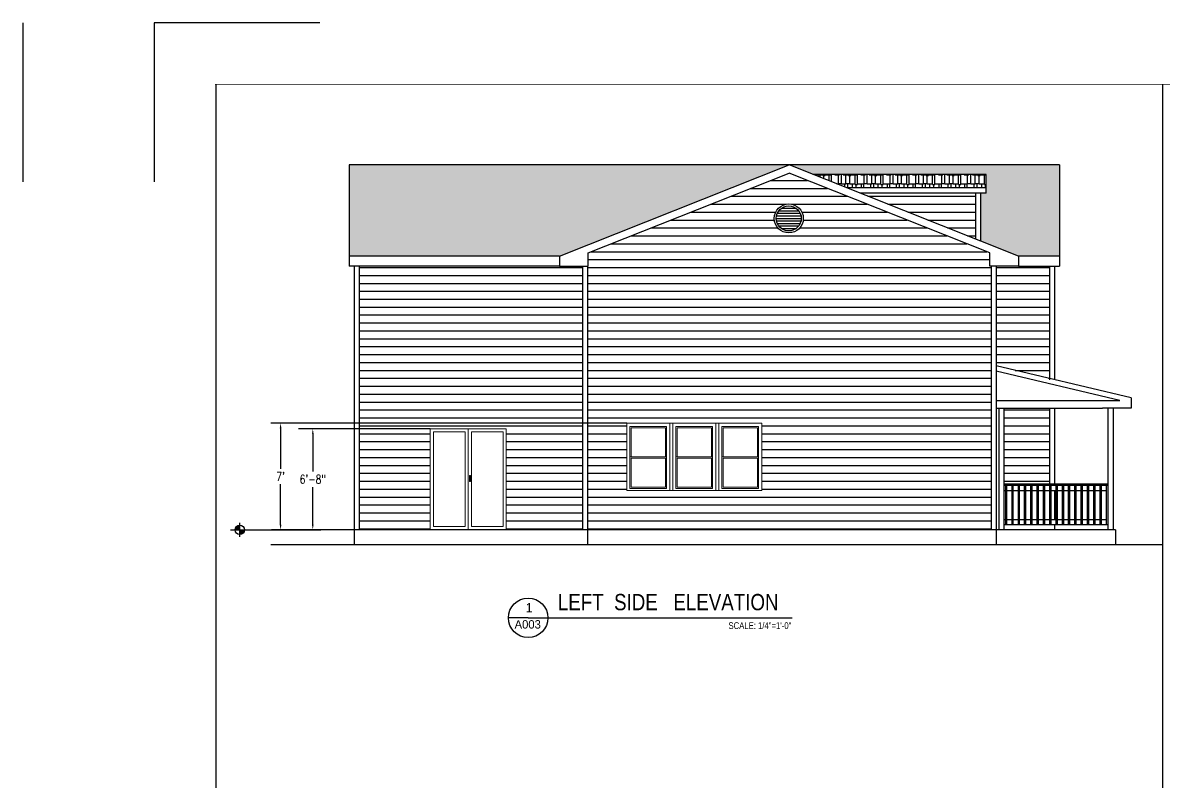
# Model space of a CAD drawing. Header units: inches. Extents: x 26998 to 46838, y -509 to 4343.
# Drawn here: x 34394 to 35294, y 3741 to 4340 of the extents above; entities that cross this region are included whole.
import ezdxf

# ---------------------------------------------------------------- set-up
doc = ezdxf.new("R2010")
doc.units = ezdxf.units.IN
doc.header["$LTSCALE"] = 0.5
doc.header["$MEASUREMENT"] = 0
doc.linetypes.add('DASHED', pattern=[0.75, 0.5, -0.25])
doc.layers.get('Defpoints').update_dxf_attribs({"color": 140})
doc.layers.add('A-Glaz', color=51, linetype='Continuous', lineweight=25)
doc.layers.add('NOTES', color=7, linetype='Continuous')
doc.layers.add('Title Block', color=7, linetype='Continuous')
doc.styles.add('ARCH', font='arch.shx')
doc.styles.add('HS-DESIGN-TTLB', font='GOTHIC.TTF')
doc.styles.get("Standard").update_dxf_attribs({"font": 'romans.shx', "width": 0.75})
doc.dimstyles.new('STANDARD$0', dxfattribs={"dimscale": 0, "dimtxt": 3, "dimasz": 4, "dimexe": 4, "dimexo": 4, "dimgap": 1, "dimtad": 1, "dimdec": 0, "dimzin": 1, "dimdsep": 46, "dimlunit": 4, "dimtxsty": 'Standard', "dimblk1": 'OBLIQUE', "dimblk2": 'OBLIQUE', "dimsah": 1, "dimcen": 0, "dimdle": 2, "dimclrd": 8, "dimclre": 8, "dimclrt": 256, "dimadec": 5, "dimazin": 0, "dimtfac": 1, "dimtdec": 0, "dimtix": 1, "dimtmove": 2, "dimatfit": 3, "dimldrblk": 'OBLIQUE', "dimfxl": 1, "dimtolj": 1, "dimtzin": 3, "dimarcsym": 0})
pattern_1 = [(0, (24610.117, 2809.0696), (15.3, 7.2), [3.6, -3, 4.2, -1.8, 5.4, -2.4]), (0, (24613.717, 2809.3696), (15.3, 7.2), [3, -11.4, 2.4, -3.6]), (0, (24620.917, 2808.6196), (15.3, 7.2), [1.8, -18.6]), (90, (24610.117, 2809.0696), (-5.1, 7.2), [6.9, -21.9]), (90, (24613.717, 2809.0696), (-5.1, 7.2), [6.75, -22.05]), (90, (24616.717, 2809.0696), (-5.1, 7.2), [6.3, -22.5]), (90, (24620.917, 2808.6196), (-5.1, 7.2), [6.9, -21.9]), (90, (24622.717, 2808.6196), (-5.1, 7.2), [6.9, -21.9]), (90, (24628.117, 2809.0696), (-5.1, 7.2), [6.6, -22.2])]
pattern_2 = [(180, (26462.802, 2797.0696), (-4e-16, -6.25), [])]

# ---------------------------------------------------------------- blocks, each defined once
blk = doc.blocks.new('*D1153')
at = {"layer": 'Defpoints', "color": 0, "transparency": 16777216}
for p in [(34626.78, 4019.75), (34622.52, 3940.07), (34626.78, 3940.07)]:
    blk.add_point(p, dxfattribs=at)
at = {"layer": 'Title Block', "color": 3, "lineweight": -2, "transparency": 16777216}
for p, q in [((34624.78, 4019.75), (34620.52, 4019.75)), ((34622.52, 4015.75), (34622.52, 3986.08)), ((34622.52, 3944.07), (34622.52, 3973.74)), ((34624.78, 3940.07), (34620.52, 3940.07))]:
    blk.add_line(p, q, dxfattribs=at)
at = {"layer": 'Title Block', "color": 3, "transparency": 16777216}
for points in [[(34621.85, 4015.75), (34623.19, 4015.75), (34622.52, 4019.75)], [(34621.85, 3944.07), (34623.19, 3944.07), (34622.52, 3940.07)]]:
    blk.add_solid(points, dxfattribs=at)
at = {"layer": 'Title Block', "color": 3, "transparency": 16777216, "insert": (34622.52, 3979.91), "char_height": 7, "attachment_point": 5}
blk.add_mtext('\\A1;6\'-8"', dxfattribs=at)
blk = doc.blocks.new('*D1154')
at = {"layer": 'Defpoints', "color": 0, "transparency": 16777216}
for p in [(34598.52, 4024.07), (34597.1, 3940.07), (34598.52, 3940.07)]:
    blk.add_point(p, dxfattribs=at)
at = {"layer": 'Title Block', "color": 3, "lineweight": -2, "transparency": 16777216}
for p, q in [((34596.52, 4024.07), (34595.1, 4024.07)), ((34597.1, 4020.07), (34597.1, 3988.24)), ((34597.1, 3944.07), (34597.1, 3975.9)), ((34596.52, 3940.07), (34595.1, 3940.07))]:
    blk.add_line(p, q, dxfattribs=at)
at = {"layer": 'Title Block', "color": 3, "transparency": 16777216}
for points in [[(34596.43, 4020.07), (34597.77, 4020.07), (34597.1, 4024.07)], [(34596.43, 3944.07), (34597.77, 3944.07), (34597.1, 3940.07)]]:
    blk.add_solid(points, dxfattribs=at)
at = {"layer": 'Title Block', "color": 3, "transparency": 16777216, "insert": (34597.1, 3982.07), "char_height": 7, "attachment_point": 5}
blk.add_mtext("\\A1;7'", dxfattribs=at)

msp = doc.modelspace()

# ---------------------------------------------------------------- hatches: boundary and pattern name
h = msp.add_hatch()
h.set_pattern_fill('AR-RSHKE', color=15, scale=0.6)
h.set_pattern_definition(pattern_1)
h.paths.add_polyline_path([(34998.3107991, 4228.0707484), (34651.2107991, 4228.0707484), (34651.2107991, 4156.0707484), (34817.2107991, 4156.0707484)])
h.paths.add_polyline_path([(35211.8107991, 4228.0707484), (34998.3107991, 4228.0707484), (35017.6736699, 4220.372644), (35153.7687614, 4220.372644), (35153.7687614, 4205.6984318), (35149.7687614, 4205.6984318), (35149.7687614, 4167.8555453), (35179.4107991, 4156.0707484), (35211.8107991, 4156.0707484)])
h = msp.add_hatch()
h.set_pattern_fill('AR-RSHKE', color=15, scale=0.6)
h.set_pattern_definition(pattern_1)
h.paths.add_polyline_path([(35153.7687614, 4220.372644), (35017.6736699, 4220.372644), (35044.0840866, 4209.872644), (35153.7687614, 4209.872644)])
h = msp.add_hatch()
h.set_pattern_fill('ANSI31', color=256, scale=16, angle=135)
h.set_pattern_definition([(180, (21923.861, -2374.1536), (-2e-16, -2), [])])
h.paths.add_polyline_path([(35007.9668205, 4185.8099975, 1), (34988.2574562, 4185.8099975, 1)])
at = {"layer": 'Title Block', "linetype": 'DASHED'}
h = msp.add_hatch(dxfattribs=at)
h.set_pattern_fill('ANSI31', color=253, scale=50, angle=135)
h.set_pattern_definition(pattern_2)
h.paths.add_polyline_path([(35157.8107991, 4148.0707484), (35156.7820723, 4148.0707484), (35156.7820723, 4158.6104624), (34998.3107991, 4221.6139504), (34839.839526, 4158.6104624), (34839.839526, 4148.0707484), (34839.2107991, 4148.0707484), (34839.2107991, 3940.0707484), (35157.8107991, 3940.0707484)])
h.paths.add_polyline_path([(34976.8107991, 4024.0707484), (34976.8107991, 3971.0707484), (34870.2107991, 3971.0707484), (34870.2107991, 4024.0707484)], flags=16)
h.paths.add_polyline_path([(34974.3107991, 4021.5707484), (34974.3107991, 3997.5707484), (34974.3107991, 3972.5707484), (34945.3107991, 3972.5707484), (34945.3107991, 3997.5707484), (34945.3107991, 4021.5707484)], flags=0)
h.paths.add_polyline_path([(34973.3107991, 4020.5707484), (34973.3107991, 3997.5707484), (34946.3107991, 3997.5707484), (34946.3107991, 4020.5707484)], flags=0)
h.paths.add_polyline_path([(34973.3107991, 3996.5707484), (34973.3107991, 3973.5707484), (34946.3107991, 3973.5707484), (34946.3107991, 3996.5707484)], flags=0)
h.paths.add_polyline_path([(34938.0107991, 4021.5707484), (34938.0107991, 3997.5707484), (34938.0107991, 3972.5707484), (34909.0107991, 3972.5707484), (34909.0107991, 3997.5707484), (34909.0107991, 4021.5707484)], flags=0)
h.paths.add_polyline_path([(34937.0107991, 4020.5707484), (34937.0107991, 3997.5707484), (34910.0107991, 3997.5707484), (34910.0107991, 4020.5707484)], flags=0)
h.paths.add_polyline_path([(34937.0107991, 3996.5707484), (34937.0107991, 3973.5707484), (34910.0107991, 3973.5707484), (34910.0107991, 3996.5707484)], flags=0)
h.paths.add_polyline_path([(34986.6574562, 4185.8099975, -1), (35009.5668205, 4185.8099975, -1)], flags=16)
h.paths.add_polyline_path([(34988.2574562, 4185.8099975, -1), (35007.9668205, 4185.8099975, -1)], flags=0)
h.paths.add_polyline_path([(34901.7107991, 4021.5707484), (34901.7107991, 3997.5707484), (34901.7107991, 3972.5707484), (34872.7107991, 3972.5707484), (34872.7107991, 3997.5707484), (34872.7107991, 4021.5707484)], flags=0)
h.paths.add_polyline_path([(34900.7107991, 4020.5707484), (34900.7107991, 3997.5707484), (34873.7107991, 3997.5707484), (34873.7107991, 4020.5707484)], flags=0)
h.paths.add_polyline_path([(34900.7107991, 3996.5707484), (34900.7107991, 3973.5707484), (34873.7107991, 3973.5707484), (34873.7107991, 3996.5707484)], flags=0)
h = msp.add_hatch(dxfattribs=at)
h.set_pattern_fill('ANSI31', color=253, scale=50, angle=135)
h.set_pattern_definition(pattern_2)
h.paths.add_polyline_path([(34715.2107991, 4019.7483682), (34745.2107991, 4019.7483682), (34775.2107991, 4019.7483682), (34775.2107991, 3940.0707484), (34835.2107991, 3940.0707484), (34835.2107991, 4148.0707484), (34817.2107991, 4148.0707484), (34659.2107991, 4148.0707484), (34659.2107991, 3940.0707484), (34715.2107991, 3940.0707484)])
h.paths.add_polyline_path([(35145.7687614, 4205.6984318), (35054.5833899, 4205.6984318), (35145.7687614, 4169.4458269)])
h.paths.add_polyline_path([(35203.8107991, 4148.0707484), (35179.4107991, 4148.0707484), (35161.8107991, 4148.0707484), (35161.8107991, 4069.3779507), (35203.8107991, 4059.3882656)])
h.paths.add_polyline_path([(35203.8107991, 4036.0707484), (35167.8766749, 4036.0707484), (35167.8766749, 3976.0707484), (35203.8107991, 3976.0707484)])

# ---------------------------------------------------------------- linework, layer by layer
for p, q in [((35211.8107991, 4228.0707484), (34651.2107991, 4228.0707484)), ((34651.2107991, 4228.0707484), (34651.2107991, 4148.0707484)), ((34817.2107991, 4156.0707484), (34998.3107991, 4228.0707484)), ((35179.4107991, 4156.0707484), (34998.3107991, 4228.0707484)), ((35211.8107991, 4228.0707484), (35211.8107991, 4148.0707484)), ((34839.839526, 4158.6104624), (34998.3107991, 4221.6139504)), ((35156.7820723, 4158.6104624), (34998.3107991, 4221.6139504)), ((35153.7687614, 4220.372644), (35017.6736699, 4220.372644)), ((35149.7687614, 4220.372644), (35153.6567225, 4220.372644)), ((35153.7687614, 4205.6984318), (35153.7687614, 4220.372644)), ((35153.7687614, 4209.872644), (35044.0840866, 4209.872644)), ((35153.7687614, 4205.6984318), (35054.5833899, 4205.6984318)), ((35145.7687614, 4169.4458269), (35145.7687614, 4205.6984318)), ((35149.7687614, 4167.8555453), (35149.7687614, 4205.6984318)), ((34817.2107991, 4156.0707484), (34651.2107991, 4156.0707484)), ((34817.2107991, 4156.0707484), (34817.2107991, 4148.0707484)), ((34839.839526, 4148.0707484), (34839.839526, 4158.6104624)), ((35156.7820723, 4148.0707484), (35156.7820723, 4158.6104624)), ((35211.8107991, 4156.0707484), (35179.4107991, 4156.0707484)), ((35179.4107991, 4156.0707484), (35179.4107991, 4148.0707484)), ((34817.2107991, 4148.0707484), (34651.2107991, 4148.0707484)), ((34655.2107991, 4148.0707484), (34655.2107991, 3928.0707484)), ((34659.2107991, 4148.0707484), (34659.2107991, 3940.0707484)), ((34817.2107991, 4148.0707484), (34839.839526, 4148.0707484)), ((34835.2107991, 4148.0707484), (34835.2107991, 3940.0707484)), ((34839.2107991, 4148.0707484), (34839.2107991, 3928.0707484)), ((35179.4107991, 4148.0707484), (35156.7820723, 4148.0707484)), ((35157.8107991, 4148.0707484), (35157.8107991, 3940.0707484)), ((35161.8107991, 4148.0707484), (35161.8107991, 3928.0707484)), ((35179.4107991, 4148.0707484), (35211.8107991, 4148.0707484)), ((35203.8107991, 4148.0707484), (35203.8107991, 4058.436867)), ((35207.8107991, 4148.0707484), (35207.8107991, 4058.436867)), ((35268.2107991, 4044.0707484), (35161.8107991, 4069.3779507)), ((35259.3329704, 4042.0707484), (35161.8107991, 4065.2663623)), ((35268.2107991, 4044.0707484), (35268.2107991, 4036.0707484)), ((35268.2107991, 4044.0707484), (35268.2107991, 4036.0707484)), ((35161.8107991, 4042.0707484), (35259.3329704, 4042.0707484)), ((35161.8107991, 4036.0707484), (35245.5820723, 4036.0707484)), ((35163.8107991, 4036.0707484), (35163.8107991, 3940.0707484)), ((35167.8766749, 4036.0707484), (35167.8766749, 3940.0707484)), ((35203.8107991, 4036.0707484), (35203.8107991, 3976.0707484)), ((35207.8107991, 4036.0707484), (35207.8107991, 3976.0707484)), ((35268.2107991, 4036.0707484), (35245.5820723, 4036.0707484)), ((35249.8766749, 4036.0707484), (35249.8766749, 3940.0707484)), ((35253.9425506, 4036.0707484), (35253.9425506, 3940.0707484)), ((34870.2107991, 4024.0707484), (34589.4285618, 4024.0707484)), ((34715.2107991, 4019.7483682), (34611.3151703, 4019.7483682)), ((35249.8766749, 3976.0707484), (35167.8766749, 3976.0707484)), ((35249.8766749, 3975.0707484), (35167.8766749, 3975.0707484)), ((35169.2766749, 3944.0707484), (35169.2766749, 3975.0707484)), ((35170.2766749, 3944.0707484), (35170.2766749, 3975.0707484)), ((35174.2766749, 3944.0707484), (35174.2766749, 3975.0707484)), ((35174.2766749, 3944.0707484), (35174.2766749, 3975.0707484)), ((35175.2766749, 3944.0707484), (35175.2766749, 3975.0707484)), ((35175.2766749, 3944.0707484), (35175.2766749, 3975.0707484)), ((35179.2766749, 3944.0707484), (35179.2766749, 3975.0707484)), ((35179.2766749, 3944.0707484), (35179.2766749, 3975.0707484)), ((35180.2766749, 3944.0707484), (35180.2766749, 3975.0707484)), ((35180.2766749, 3944.0707484), (35180.2766749, 3975.0707484)), ((35184.0766749, 3944.0707484), (35184.0766749, 3975.0707484)), ((35185.0766749, 3944.0707484), (35185.0766749, 3975.0707484)), ((35189.0766749, 3944.0707484), (35189.0766749, 3975.0707484)), ((35190.0766749, 3944.0707484), (35190.0766749, 3975.0707484)), ((35194.0766749, 3944.0707484), (35194.0766749, 3975.0707484)), ((35195.0766749, 3944.0707484), (35195.0766749, 3975.0707484)), ((35199.0766749, 3944.0707484), (35199.0766749, 3975.0707484)), ((35200.0766749, 3944.0707484), (35200.0766749, 3975.0707484)), ((35204.0766749, 3944.0707484), (35204.0766749, 3975.0707484)), ((35205.0766749, 3944.0707484), (35205.0766749, 3975.0707484)), ((35209.0766749, 3944.0707484), (35209.0766749, 3975.0707484)), ((35209.0766749, 3944.0707484), (35209.0766749, 3975.0707484)), ((35210.0766749, 3944.0707484), (35210.0766749, 3975.0707484)), ((35210.0766749, 3944.0707484), (35210.0766749, 3975.0707484)), ((35214.0766749, 3944.0707484), (35214.0766749, 3975.0707484)), ((35214.0766749, 3944.0707484), (35214.0766749, 3975.0707484)), ((35215.0766749, 3944.0707484), (35215.0766749, 3975.0707484)), ((35215.0766749, 3944.0707484), (35215.0766749, 3975.0707484)), ((35218.8766749, 3944.0707484), (35218.8766749, 3975.0707484)), ((35219.8766749, 3944.0707484), (35219.8766749, 3975.0707484)), ((35223.8766749, 3944.0707484), (35223.8766749, 3975.0707484)), ((35224.8766749, 3944.0707484), (35224.8766749, 3975.0707484)), ((35228.8766749, 3944.0707484), (35228.8766749, 3975.0707484)), ((35229.8766749, 3944.0707484), (35229.8766749, 3975.0707484)), ((35233.8766749, 3944.0707484), (35233.8766749, 3975.0707484)), ((35234.8766749, 3944.0707484), (35234.8766749, 3975.0707484)), ((35238.8766749, 3944.0707484), (35238.8766749, 3975.0707484)), ((35239.8766749, 3944.0707484), (35239.8766749, 3975.0707484)), ((35243.8766749, 3944.0707484), (35243.8766749, 3975.0707484)), ((35244.8766749, 3944.0707484), (35244.8766749, 3975.0707484)), ((35248.8766749, 3944.0707484), (35248.8766749, 3975.0707484)), ((35167.8766749, 3971.0707484), (35169.2766749, 3971.0707484)), ((35170.2766749, 3971.0707484), (35174.2766749, 3971.0707484)), ((35175.2766749, 3971.0707484), (35179.2766749, 3971.0707484)), ((35175.2766749, 3971.0707484), (35179.2766749, 3971.0707484)), ((35180.2766749, 3971.0707484), (35184.2766749, 3971.0707484)), ((35180.2766749, 3971.0707484), (35184.2766749, 3971.0707484)), ((35185.0766749, 3971.0707484), (35189.0766749, 3971.0707484)), ((35190.0766749, 3971.0707484), (35194.0766749, 3971.0707484)), ((35195.0766749, 3971.0707484), (35199.0766749, 3971.0707484)), ((35200.0766749, 3971.0707484), (35204.0766749, 3971.0707484)), ((35205.0766749, 3971.0707484), (35209.0766749, 3971.0707484)), ((35207.8107991, 3971.0707484), (35207.8107991, 3948.0707484)), ((35210.0766749, 3971.0707484), (35214.0766749, 3971.0707484)), ((35210.0766749, 3971.0707484), (35214.0766749, 3971.0707484)), ((35215.0766749, 3971.0707484), (35219.0766749, 3971.0707484)), ((35215.0766749, 3971.0707484), (35219.0766749, 3971.0707484)), ((35219.8766749, 3971.0707484), (35223.8766749, 3971.0707484)), ((35224.8766749, 3971.0707484), (35228.8766749, 3971.0707484)), ((35229.8766749, 3971.0707484), (35233.8766749, 3971.0707484)), ((35234.8766749, 3971.0707484), (35238.8766749, 3971.0707484)), ((35239.8766749, 3971.0707484), (35243.8766749, 3971.0707484)), ((35244.8766749, 3971.0707484), (35248.8766749, 3971.0707484)), ((35167.8766749, 3948.0707484), (35169.2766749, 3948.0707484)), ((35170.2766749, 3948.0707484), (35174.2766749, 3948.0707484)), ((35175.2766749, 3948.0707484), (35179.2766749, 3948.0707484)), ((35175.2766749, 3948.0707484), (35179.2766749, 3948.0707484)), ((35180.2766749, 3948.0707484), (35184.2766749, 3948.0707484)), ((35180.2766749, 3948.0707484), (35184.2766749, 3948.0707484)), ((35185.0766749, 3948.0707484), (35189.0766749, 3948.0707484)), ((35190.0766749, 3948.0707484), (35194.0766749, 3948.0707484)), ((35195.0766749, 3948.0707484), (35199.0766749, 3948.0707484)), ((35200.0766749, 3948.0707484), (35204.0766749, 3948.0707484)), ((35205.0766749, 3948.0707484), (35209.0766749, 3948.0707484)), ((35210.0766749, 3948.0707484), (35214.0766749, 3948.0707484)), ((35210.0766749, 3948.0707484), (35214.0766749, 3948.0707484)), ((35215.0766749, 3948.0707484), (35219.0766749, 3948.0707484)), ((35215.0766749, 3948.0707484), (35219.0766749, 3948.0707484)), ((35219.8766749, 3948.0707484), (35223.8766749, 3948.0707484)), ((35224.8766749, 3948.0707484), (35228.8766749, 3948.0707484)), ((35229.8766749, 3948.0707484), (35233.8766749, 3948.0707484)), ((35234.8766749, 3948.0707484), (35238.8766749, 3948.0707484)), ((35239.8766749, 3948.0707484), (35243.8766749, 3948.0707484)), ((35244.8766749, 3948.0707484), (35248.8766749, 3948.0707484)), ((34655.2107991, 3940.0707484), (34589.8284737, 3940.0707484)), ((35255.8107991, 3940.0707484), (34655.2107991, 3940.0707484)), ((35167.8766749, 3944.0707484), (35249.8766749, 3944.0707484)), ((35207.8107991, 3944.0707484), (35207.8107991, 3940.0707484)), ((35255.8107991, 3940.0707484), (35255.8107991, 3928.0707484)), ((35293.0130453, 3928.0707484), (34589.4504946, 3928.0707484)), ((34792.4733932, 3870.4795961), (34776.8430047, 3870.4795961)), ((34792.4733932, 3870.4795961), (34776.8430047, 3870.4795961)), ((34792.4733932, 3870.4795961), (35000.6695597, 3870.4795961)), ((34792.4733932, 3870.4795961), (35000.6695597, 3870.4795961))]:
    msp.add_line(p, q)
msp.add_lwpolyline([(34545.483428, 4291.6919129, 0.5, 0.5, 0), (36040.5426627, 4291.6919129, 0, 0, 0), (36040.5426627, 3165.2426914, 0.5, 0.5, 0), (34545.483428, 3165.2426914, 0.5, 0.5, 0)], format="xyseb")
at = {"const_width": 0.5}
msp.add_lwpolyline([(34545.883428, 3165.2426914), (34545.883428, 4291.6919129)], dxfattribs=at)
msp.add_lwpolyline([(34545.883428, 3165.2426914), (34545.883428, 4291.6919129)], dxfattribs=at)
for centre, radius in [((34998.1121384, 4185.8099975), 11.4546822), ((34998.1121384, 4185.8099975), 9.8546822), ((34792.4733932, 3870.4795961), 15.6303885), ((34792.4733932, 3870.4795961), 15.6303885)]:
    msp.add_circle(centre, radius)
at = {"layer": 'A-Glaz', "lineweight": 9}
for p, q in [((34715.2107991, 4019.7483682), (34715.2107991, 3940.0707484)), ((34745.2107991, 4019.7483682), (34715.2107991, 4019.7483682)), ((34715.2107991, 4019.7483682), (34745.2107991, 4019.7483682)), ((34715.2107991, 3940.0707484), (34715.2107991, 4019.7483682)), ((34742.7107991, 4017.2483682), (34717.7107991, 4017.2483682)), ((34717.7107991, 3980.5582638), (34717.7107991, 4017.2483682)), ((34742.7107991, 3980.5582638), (34742.7107991, 4017.2483682)), ((34745.2107991, 4019.7483682), (34745.2107991, 3940.0707484)), ((34745.2107991, 3940.0707484), (34745.2107991, 4019.7483682)), ((34745.2107991, 3940.0707484), (34745.2107991, 4019.7483682)), ((34745.2107991, 4019.7483682), (34745.2107991, 3940.0707484)), ((34745.2107991, 4019.7483682), (34745.2107991, 3940.0707484)), ((34745.2107991, 3940.0707484), (34745.2107991, 4019.7483682)), ((34745.2107991, 3940.0707484), (34745.2107991, 4019.7483682)), ((34745.2107991, 4019.7483682), (34775.2107991, 4019.7483682)), ((34775.2107991, 4019.7483682), (34745.2107991, 4019.7483682)), ((34745.2107991, 4019.7483682), (34745.2107991, 3940.0707484)), ((34747.7107991, 4017.2483682), (34772.7107991, 4017.2483682)), ((34747.7107991, 3980.5582638), (34747.7107991, 4017.2483682)), ((34772.7107991, 3980.5582638), (34772.7107991, 4017.2483682)), ((34775.2107991, 4019.7483682), (34775.2107991, 3940.0707484)), ((34775.2107991, 3940.0707484), (34775.2107991, 4019.7483682)), ((34904.2107991, 4024.0707484), (34870.2107991, 4024.0707484)), ((34870.2107991, 4024.0707484), (34904.2107991, 4024.0707484)), ((34870.2107991, 4024.0707484), (34904.2107991, 4024.0707484)), ((34870.2107991, 3971.0707484), (34870.2107991, 4024.0707484)), ((34870.2107991, 4024.0707484), (34976.8107991, 4024.0707484)), ((34870.2107991, 4024.0707484), (34976.8107991, 4024.0707484)), ((34870.2107991, 3971.0707484), (34870.2107991, 4024.0707484)), ((34870.2107991, 4024.0707484), (34976.8107991, 4024.0707484)), ((34870.2107991, 3971.0707484), (34870.2107991, 4024.0707484)), ((34870.2107991, 4024.0707484), (34870.2107991, 3971.0707484)), ((34976.8107991, 4024.0707484), (34870.2107991, 4024.0707484)), ((34901.7107991, 4021.5707484), (34872.7107991, 4021.5707484)), ((34872.7107991, 3997.5707484), (34872.7107991, 4021.5707484)), ((34873.7107991, 4020.5707484), (34873.7107991, 3997.5707484)), ((34873.7107991, 4020.5707484), (34900.7107991, 4020.5707484)), ((34900.7107991, 4020.5707484), (34900.7107991, 3997.5707484)), ((34901.7107991, 3997.5707484), (34901.7107991, 4021.5707484)), ((34904.2107991, 4024.0707484), (34904.2107991, 3971.0707484)), ((34940.5107991, 4024.0707484), (34906.5107991, 4024.0707484)), ((34906.5107991, 4024.0707484), (34940.5107991, 4024.0707484)), ((34906.5107991, 4024.0707484), (34940.5107991, 4024.0707484)), ((34906.5107991, 3971.0707484), (34906.5107991, 4024.0707484)), ((34938.0107991, 4021.5707484), (34909.0107991, 4021.5707484)), ((34909.0107991, 3997.5707484), (34909.0107991, 4021.5707484)), ((34910.0107991, 4020.5707484), (34910.0107991, 3997.5707484)), ((34910.0107991, 4020.5707484), (34937.0107991, 4020.5707484)), ((34937.0107991, 4020.5707484), (34937.0107991, 3997.5707484)), ((34938.0107991, 3997.5707484), (34938.0107991, 4021.5707484)), ((34940.5107991, 4024.0707484), (34940.5107991, 3971.0707484)), ((34976.8107991, 4024.0707484), (34942.8107991, 4024.0707484)), ((34942.8107991, 4024.0707484), (34976.8107991, 4024.0707484)), ((34942.8107991, 4024.0707484), (34976.8107991, 4024.0707484)), ((34942.8107991, 3971.0707484), (34942.8107991, 4024.0707484)), ((34974.3107991, 4021.5707484), (34945.3107991, 4021.5707484)), ((34945.3107991, 3997.5707484), (34945.3107991, 4021.5707484)), ((34946.3107991, 4020.5707484), (34946.3107991, 3997.5707484)), ((34946.3107991, 4020.5707484), (34973.3107991, 4020.5707484)), ((34973.3107991, 4020.5707484), (34973.3107991, 3997.5707484)), ((34974.3107991, 3997.5707484), (34974.3107991, 4021.5707484)), ((34976.8107991, 4024.0707484), (34976.8107991, 3971.0707484)), ((34976.8107991, 4024.0707484), (34976.8107991, 3971.0707484)), ((34976.8107991, 4024.0707484), (34976.8107991, 3971.0707484)), ((34976.8107991, 3971.0707484), (34976.8107991, 4024.0707484)), ((34872.7107991, 3997.5707484), (34872.7107991, 3972.5707484)), ((34872.7107991, 3997.5707484), (34901.7107991, 3997.5707484)), ((34873.7107991, 3996.5707484), (34873.7107991, 3973.5707484)), ((34873.7107991, 3996.5707484), (34900.7107991, 3996.5707484)), ((34900.7107991, 3973.5707484), (34900.7107991, 3996.5707484)), ((34901.7107991, 3972.5707484), (34901.7107991, 3997.5707484)), ((34909.0107991, 3997.5707484), (34909.0107991, 3972.5707484)), ((34909.0107991, 3997.5707484), (34938.0107991, 3997.5707484)), ((34910.0107991, 3996.5707484), (34910.0107991, 3973.5707484)), ((34910.0107991, 3996.5707484), (34937.0107991, 3996.5707484)), ((34937.0107991, 3973.5707484), (34937.0107991, 3996.5707484)), ((34938.0107991, 3972.5707484), (34938.0107991, 3997.5707484)), ((34945.3107991, 3997.5707484), (34945.3107991, 3972.5707484)), ((34945.3107991, 3997.5707484), (34974.3107991, 3997.5707484)), ((34946.3107991, 3996.5707484), (34946.3107991, 3973.5707484)), ((34946.3107991, 3996.5707484), (34973.3107991, 3996.5707484)), ((34973.3107991, 3973.5707484), (34973.3107991, 3996.5707484)), ((34974.3107991, 3972.5707484), (34974.3107991, 3997.5707484)), ((34717.7107991, 3980.5582638), (34717.7107991, 3942.5707484)), ((34742.7107991, 3942.5707484), (34742.7107991, 3980.5582638)), ((34747.7107991, 3942.5707484), (34747.7107991, 3980.5582638)), ((34772.7107991, 3980.5582638), (34772.7107991, 3942.5707484)), ((34872.7107991, 3972.5707484), (34901.7107991, 3972.5707484)), ((34873.7107991, 3973.5707484), (34900.7107991, 3973.5707484)), ((34909.0107991, 3972.5707484), (34938.0107991, 3972.5707484)), ((34910.0107991, 3973.5707484), (34937.0107991, 3973.5707484)), ((34945.3107991, 3972.5707484), (34974.3107991, 3972.5707484)), ((34946.3107991, 3973.5707484), (34973.3107991, 3973.5707484)), ((34870.2107991, 3971.0707484), (34904.2107991, 3971.0707484)), ((34904.2107991, 3971.0707484), (34870.2107991, 3971.0707484)), ((34870.2107991, 3971.0707484), (34904.2107991, 3971.0707484)), ((34904.2107991, 3971.0707484), (34870.2107991, 3971.0707484)), ((34976.8107991, 3971.0707484), (34870.2107991, 3971.0707484)), ((34976.8107991, 3971.0707484), (34870.2107991, 3971.0707484)), ((34976.8107991, 3971.0707484), (34870.2107991, 3971.0707484)), ((34870.2107991, 3971.0707484), (34976.8107991, 3971.0707484)), ((34906.5107991, 3971.0707484), (34940.5107991, 3971.0707484)), ((34940.5107991, 3971.0707484), (34906.5107991, 3971.0707484)), ((34906.5107991, 3971.0707484), (34940.5107991, 3971.0707484)), ((34940.5107991, 3971.0707484), (34906.5107991, 3971.0707484)), ((34942.8107991, 3971.0707484), (34976.8107991, 3971.0707484)), ((34976.8107991, 3971.0707484), (34942.8107991, 3971.0707484)), ((34942.8107991, 3971.0707484), (34976.8107991, 3971.0707484)), ((34976.8107991, 3971.0707484), (34942.8107991, 3971.0707484)), ((34715.2107991, 3940.0707484), (34745.2107991, 3940.0707484)), ((34745.2107991, 3940.0707484), (34715.2107991, 3940.0707484)), ((34715.2107991, 3940.0707484), (34745.2107991, 3940.0707484)), ((34717.7107991, 3942.5707484), (34742.7107991, 3942.5707484)), ((34775.2107991, 3940.0707484), (34745.2107991, 3940.0707484)), ((34745.2107991, 3940.0707484), (34775.2107991, 3940.0707484)), ((34775.2107991, 3940.0707484), (34745.2107991, 3940.0707484)), ((34772.7107991, 3942.5707484), (34747.7107991, 3942.5707484))]:
    msp.add_line(p, q, dxfattribs=at)
msp.add_lwpolyline([(34746.0678142, 3982.972738), (34746.838569, 3982.972738), (34746.838569, 3978.1437895), (34746.0678142, 3978.1437895)], close=True, dxfattribs=at)
at = {"layer": 'NOTES'}
for p, q in [((34564.8964613, 3934.3160408), (34564.8964613, 3945.5379158)), ((34557.5362189, 3939.9269783), (34570.5073988, 3939.9269783)), ((34561.5298988, 3939.9269783), (34561.5298988, 3941.557479)), ((34561.9039613, 3939.9269783), (34561.9039613, 3942.1713533)), ((34562.2780238, 3939.9269783), (34562.2780238, 3942.5983189)), ((34562.6520863, 3939.9269783), (34562.6520863, 3942.9194783)), ((34563.0261488, 3939.9269783), (34563.0261488, 3943.1664568)), ((34563.4002113, 3939.9269783), (34563.4002113, 3943.355321)), ((34563.7742738, 3939.9269783), (34563.7742738, 3943.4953101)), ((34564.1483363, 3939.9269783), (34564.1483363, 3943.5920277)), ((34564.5223988, 3939.9269783), (34564.5223988, 3943.6488553)), ((34565.2705238, 3940.0707484), (34628.9282623, 3940.0707484)), ((34565.2705238, 3939.9269783), (34565.2705238, 3936.2051013)), ((34565.6445863, 3939.9269783), (34565.6445863, 3936.2619289)), ((34566.0186488, 3939.9269783), (34566.0186488, 3936.3586465)), ((34566.3927113, 3939.9269783), (34566.3927113, 3936.4986357)), ((34566.7667738, 3939.9269783), (34566.7667738, 3936.6874998)), ((34567.1408363, 3939.9269783), (34567.1408363, 3936.9344783)), ((34567.5148988, 3939.9269783), (34567.5148988, 3937.2556409)), ((34567.8889613, 3939.9269783), (34567.8889613, 3937.6826033)), ((34568.2630238, 3939.9269783), (34568.2630238, 3938.2964773)), ((34568.6370863, 3939.9269783), (34568.6370863, 3939.9268886))]:
    msp.add_line(p, q, dxfattribs=at)
msp.add_circle((34564.8964613, 3939.9269783), 3.740625, dxfattribs=at)
at = {"layer": 'Title Block'}
for p, q in [((34393.7171061, 4340.2688729), (34393.7171061, 4214.7783929)), ((34393.7171061, 4340.2688729), (34393.7171061, 4214.7783929)), ((34393.7171061, 4340.2688729), (34393.7171061, 4214.7783929)), ((34393.7171061, 4340.2688729), (34393.7171061, 4214.7783929)), ((34393.7171061, 4340.2688729), (34393.7171061, 4214.7783929)), ((34393.7171061, 4340.2688729), (34393.7171061, 4214.7783929)), ((34628.110053, 4340.2688729), (34497.306468, 4340.2688729)), ((34628.110053, 4340.2688729), (34497.306468, 4340.2688729)), ((34628.110053, 4340.2688729), (34497.306468, 4340.2688729)), ((34628.110053, 4340.2688729), (34497.306468, 4340.2688729)), ((34628.110053, 4340.2688729), (34497.306468, 4340.2688729)), ((34628.110053, 4340.2688729), (34497.306468, 4340.2688729)), ((34497.306468, 4340.2688729), (34497.306468, 4214.7783929)), ((34497.306468, 4340.2688729), (34497.306468, 4214.7783929)), ((34497.306468, 4340.2688729), (34497.306468, 4214.7783929)), ((34497.306468, 4340.2688729), (34497.306468, 4214.7783929)), ((34628.110053, 4340.2688729), (34497.306468, 4340.2688729)), ((34628.110053, 4340.2688729), (34497.306468, 4340.2688729)), ((34628.110053, 4340.2688729), (34497.306468, 4340.2688729)), ((34628.110053, 4340.2688729), (34497.306468, 4340.2688729)), ((34628.110053, 4340.2688729), (34497.306468, 4340.2688729)), ((34628.110053, 4340.2688729), (34497.306468, 4340.2688729)), ((34497.306468, 4340.2688729), (34497.306468, 4214.7783929)), ((34497.306468, 4340.2688729), (34497.306468, 4214.7783929)), ((34497.306468, 4340.2688729), (34497.306468, 4214.7783929)), ((34497.306468, 4340.2688729), (34497.306468, 4214.7783929)), ((34545.883428, 4291.6919129), (34545.883428, 3165.2426914)), ((35293.0130453, 4291.6919129), (35293.0130453, 3165.2426914)), ((35174.2766749, 3971.0707484), (35174.2766749, 3948.0707484)), ((35174.2766749, 3971.0707484), (35174.2766749, 3948.0707484)), ((35184.0766749, 3971.0707484), (35184.0766749, 3948.0707484)), ((35209.0766749, 3971.0707484), (35209.0766749, 3948.0707484)), ((35209.0766749, 3971.0707484), (35209.0766749, 3948.0707484)), ((35218.8766749, 3971.0707484), (35218.8766749, 3948.0707484))]:
    msp.add_line(p, q, dxfattribs=at)

# ---------------------------------------------------------------- texts
at = {"attachment_point": 1}
for s, insert, char_height, width, style in [('{\\fArial Narrow|b0|i0|c0|p34;LEFT  SIDE   ELEVATION}', (34815.871802, 3889.3432255), 12.9024, 259.624719313, 'ARCH'), ('A003', (34781.7399879, 3868.6243495), 6.636168, 136.759967371, 'HS-DESIGN-TTLB')]:
    msp.add_mtext(s, dxfattribs=dict(at, insert=insert, char_height=char_height, width=width, style=style))
at = {"layer": 'Title Block', "attachment_point": 1, "style": 'HS-DESIGN-TTLB'}
for s, insert, char_height, width in [('1', (34790.4739909, 3882.120038), 7.37352, 151.955519302), ('{\\fArial Narrow|b0|i0|c0|p34;SCALE: 1/4"=1\'-0"}', (34950.5254898, 3866.9840463), 5.3089344, 109.407973897)]:
    msp.add_mtext(s, dxfattribs=dict(at, insert=insert, char_height=char_height, width=width))

# ---------------------------------------------------------------- dimensions: what is measured, and where the dimension line sits
at = {"layer": 'Title Block'}
for base, p1, p2, picture, middle in [((34597.0993931, 3940.0707484), (34598.5163167, 4024.0707484), (34598.5163167, 3940.0707484), '*D1154', (34597.0993931, 3982.0707484)), ((34622.5196364, 3940.0707484), (34626.7788049, 4019.7483682), (34626.7788049, 3940.0707484), '*D1153', (34622.5196364, 3979.9095583))]:
    dim = msp.add_linear_dim(base=base, p1=p1, p2=p2, angle=90, dimstyle='STANDARD$0', override={"dimscale": 1, "dimtxt": 7, "dimexe": 2, "dimexo": 2, "dimgap": 2, "dimtad": 0, "dimtih": 1, "dimtoh": 1, "dimzin": 0, "dimsah": 0, "dimcen": 0.09, "dimdle": 0, "dimclrd": 3, "dimclre": 3, "dimclrt": 3}, dxfattribs=at)
    dim.commit()
    dim.dimension.update_dxf_attribs({"geometry": picture, "text_midpoint": middle})

doc.saveas('drawing.dxf')
